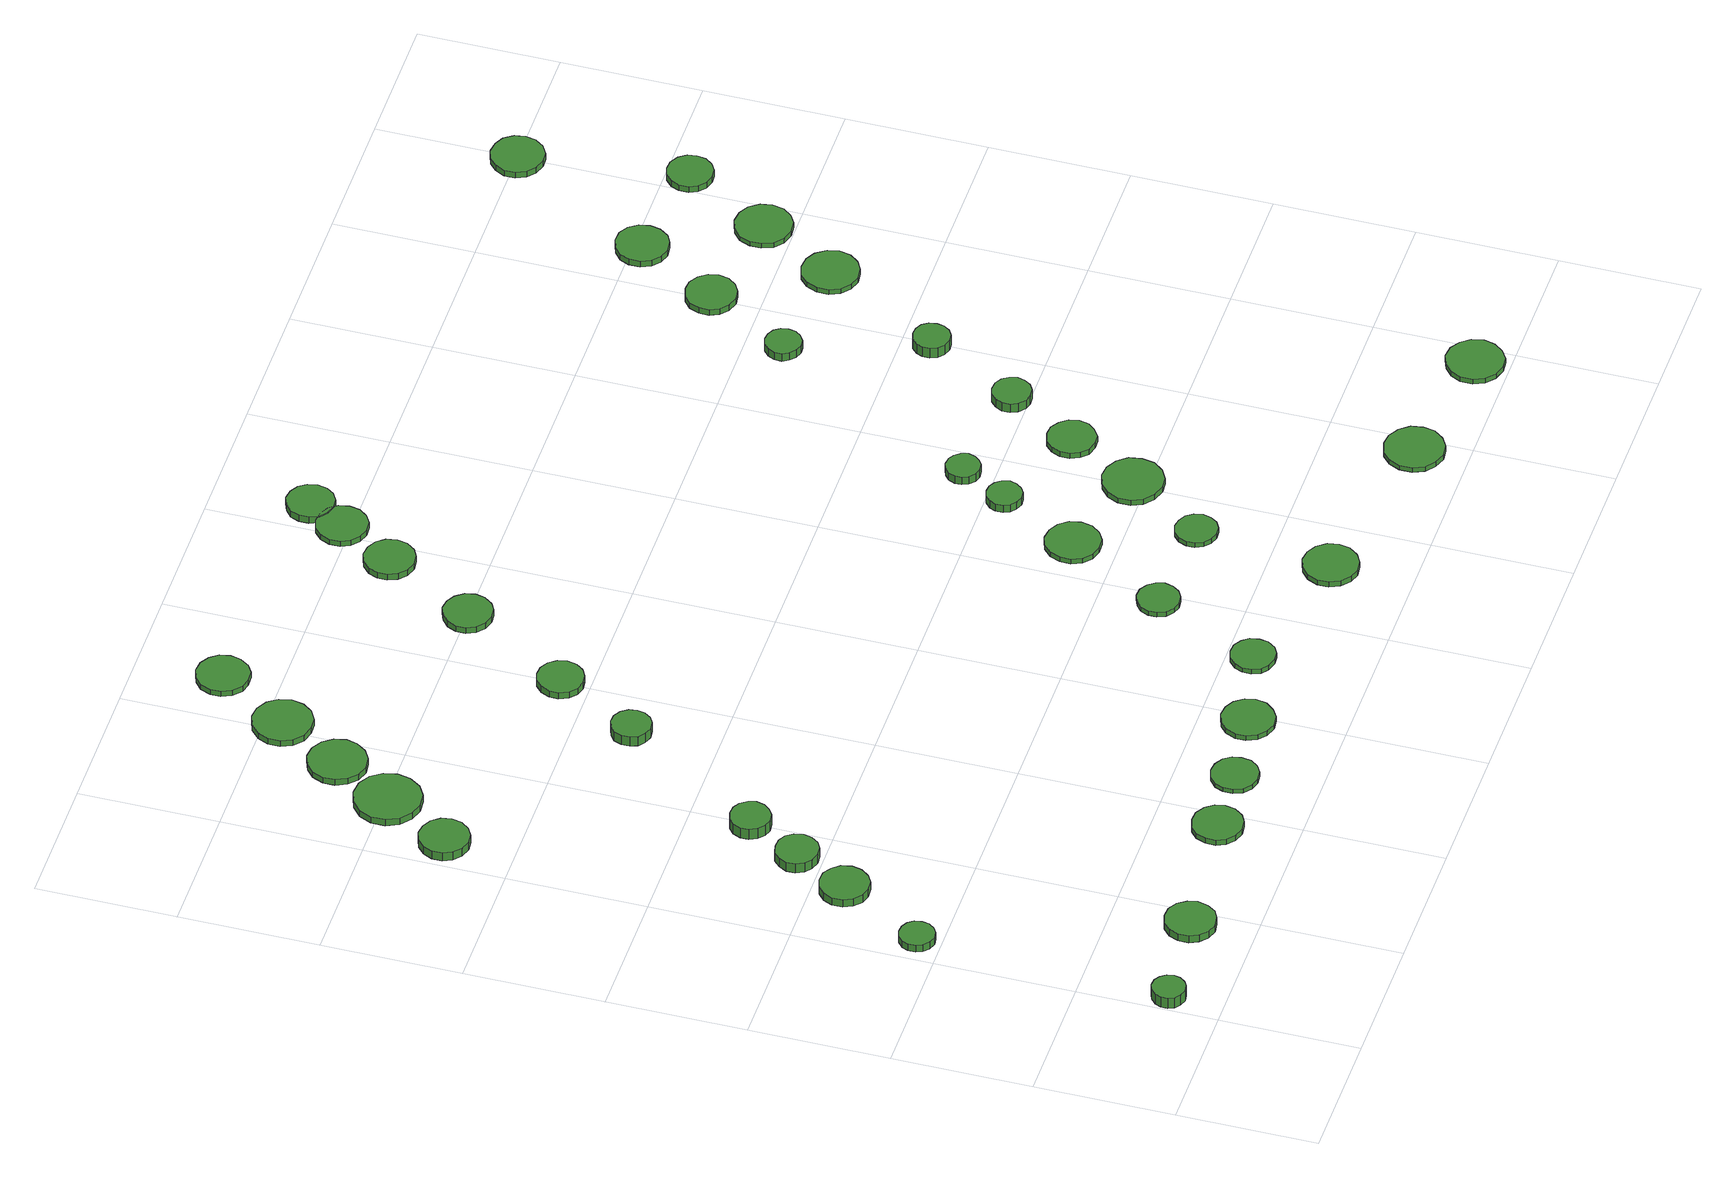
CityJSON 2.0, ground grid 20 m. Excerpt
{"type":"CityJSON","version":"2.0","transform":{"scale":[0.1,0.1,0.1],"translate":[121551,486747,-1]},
"CityObjects":{
"tree1":{"type":"SolitaryVegetationObject","attributes":{"function":"something"},"geometry":[{"type":"MultiSurface","lod":"1","boundaries":[[[0,1,2,3,4,5,6,7,8,9,10,11,12,13,14]],[[15,16,17,18,19,20,21,22,23,24,25,26,27,28,29]],[[0,29,28,1]],[[1,28,27,2]],[[2,27,26,3]],[[3,26,25,4]],[[4,25,24,5]],[[5,24,23,6]],[[6,23,22,7]],[[7,22,21,8]],[[8,21,20,9]],[[9,20,19,10]],[[10,19,18,11]],[[11,18,17,12]],[[12,17,16,13]],[[13,16,15,14]],[[14,15,29,0]]]}]},
"tree2":{"type":"SolitaryVegetationObject","attributes":{"function":"something"},"geometry":[{"type":"MultiSurface","lod":"1","boundaries":[[[30,31,32,33,34,35,36,37,38,39,40,41,42,43,44]],[[45,46,47,48,49,50,51,52,53,54,55,56,57,58,59]],[[30,59,58,31]],[[31,58,57,32]],[[32,57,56,33]],[[33,56,55,34]],[[34,55,54,35]],[[35,54,53,36]],[[36,53,52,37]],[[37,52,51,38]],[[38,51,50,39]],[[39,50,49,40]],[[40,49,48,41]],[[41,48,47,42]],[[42,47,46,43]],[[43,46,45,44]],[[44,45,59,30]]]}]},
"tree3":{"type":"SolitaryVegetationObject","attributes":{"function":"something"},"geometry":[{"type":"MultiSurface","lod":"1","boundaries":[[[60,61,62,63,64,65,66,67,68,69,70,71,72,73,74]],[[75,76,77,78,79,80,81,82,83,84,85,86,87,88,89]],[[60,89,88,61]],[[61,88,87,62]],[[62,87,86,63]],[[63,86,85,64]],[[64,85,84,65]],[[65,84,83,66]],[[66,83,82,67]],[[67,82,81,68]],[[68,81,80,69]],[[69,80,79,70]],[[70,79,78,71]],[[71,78,77,72]],[[72,77,76,73]],[[73,76,75,74]],[[74,75,89,60]]]}]},
"tree4":{"type":"SolitaryVegetationObject","attributes":{"function":"something"},"geometry":[{"type":"MultiSurface","lod":"1","boundaries":[[[90,91,92,93,94,95,96,97,98,99,100,101,102,103,104]],[[105,106,107,108,109,110,111,112,113,114,115,116,117,118,119]],[[90,119,118,91]],[[91,118,117,92]],[[92,117,116,93]],[[93,116,115,94]],[[94,115,114,95]],[[95,114,113,96]],[[96,113,112,97]],[[97,112,111,98]],[[98,111,110,99]],[[99,110,109,100]],[[100,109,108,101]],[[101,108,107,102]],[[102,107,106,103]],[[103,106,105,104]],[[104,105,119,90]]]}]},
"tree5":{"type":"SolitaryVegetationObject","attributes":{"function":"something"},"geometry":[{"type":"MultiSurface","lod":"1","boundaries":[[[120,121,122,123,124,125,126,127,128,129,130,131,132,133,134]],[[135,136,137,138,139,140,141,142,143,144,145,146,147,148,149]],[[120,149,148,121]],[[121,148,147,122]],[[122,147,146,123]],[[123,146,145,124]],[[124,145,144,125]],[[125,144,143,126]],[[126,143,142,127]],[[127,142,141,128]],[[128,141,140,129]],[[129,140,139,130]],[[130,139,138,131]],[[131,138,137,132]],[[132,137,136,133]],[[133,136,135,134]],[[134,135,149,120]]]}]},
"tree6":{"type":"SolitaryVegetationObject","attributes":{"function":"something"},"geometry":[{"type":"MultiSurface","lod":"1","boundaries":[[[150,151,152,153,154,155,156,157,158,159,160,161,162,163,164]],[[165,166,167,168,169,170,171,172,173,174,175,176,177,178,179]],[[150,179,178,151]],[[151,178,177,152]],[[152,177,176,153]],[[153,176,175,154]],[[154,175,174,155]],[[155,174,173,156]],[[156,173,172,157]],[[157,172,171,158]],[[158,171,170,159]],[[159,170,169,160]],[[160,169,168,161]],[[161,168,167,162]],[[162,167,166,163]],[[163,166,165,164]],[[164,165,179,150]]]}]},
"tree7":{"type":"SolitaryVegetationObject","attributes":{"function":"something"},"geometry":[{"type":"MultiSurface","lod":"1","boundaries":[[[180,181,182,183,184,185,186,187,188,189,190,191,192,193,194]],[[195,196,197,198,199,200,201,202,203,204,205,206,207,208,209]],[[180,209,208,181]],[[181,208,207,182]],[[182,207,206,183]],[[183,206,205,184]],[[184,205,204,185]],[[185,204,203,186]],[[186,203,202,187]],[[187,202,201,188]],[[188,201,200,189]],[[189,200,199,190]],[[190,199,198,191]],[[191,198,197,192]],[[192,197,196,193]],[[193,196,195,194]],[[194,195,209,180]]]}]},
"tree8":{"type":"SolitaryVegetationObject","attributes":{"function":"something"},"geometry":[{"type":"MultiSurface","lod":"1","boundaries":[[[210,211,212,213,214,215,216,217,218,219,220,221,222,223,224]],[[225,226,227,228,229,230,231,232,233,234,235,236,237,238,239]],[[210,239,238,211]],[[211,238,237,212]],[[212,237,236,213]],[[213,236,235,214]],[[214,235,234,215]],[[215,234,233,216]],[[216,233,232,217]],[[217,232,231,218]],[[218,231,230,219]],[[219,230,229,220]],[[220,229,228,221]],[[221,228,227,222]],[[222,227,226,223]],[[223,226,225,224]],[[224,225,239,210]]]}]},
"tree9":{"type":"SolitaryVegetationObject","attributes":{"function":"something"},"geometry":[{"type":"MultiSurface","lod":"1","boundaries":[[[240,241,242,243,244,245,246,247,248,249,250,251,252,253,254]],[[255,256,257,258,259,260,261,262,263,264,265,266,267,268,269]],[[240,269,268,241]],[[241,268,267,242]],[[242,267,266,243]],[[243,266,265,244]],[[244,265,264,245]],[[245,264,263,246]],[[246,263,262,247]],[[247,262,261,248]],[[248,261,260,249]],[[249,260,259,250]],[[250,259,258,251]],[[251,258,257,252]],[[252,257,256,253]],[[253,256,255,254]],[[254,255,269,240]]]}]},
"tree10":{"type":"SolitaryVegetationObject","attributes":{"function":"something"},"geometry":[{"type":"MultiSurface","lod":"1","boundaries":[[[270,271,272,273,274,275,276,277,278,279,280,281,282,283,284]],[[285,286,287,288,289,290,291,292,293,294,295,296,297,298,299]],[[270,299,298,271]],[[271,298,297,272]],[[272,297,296,273]],[[273,296,295,274]],[[274,295,294,275]],[[275,294,293,276]],[[276,293,292,277]],[[277,292,291,278]],[[278,291,290,279]],[[279,290,289,280]],[[280,289,288,281]],[[281,288,287,282]],[[282,287,286,283]],[[283,286,285,284]],[[284,285,299,270]]]}]},
"tree11":{"type":"SolitaryVegetationObject","attributes":{"function":"something"},"geometry":[{"type":"MultiSurface","lod":"1","boundaries":[[[300,301,302,303,304,305,306,307,308,309,310,311,312,313,314]],[[315,316,317,318,319,320,321,322,323,324,325,326,327,328,329]],[[300,329,328,301]],[[301,328,327,302]],[[302,327,326,303]],[[303,326,325,304]],[[304,325,324,305]],[[305,324,323,306]],[[306,323,322,307]],[[307,322,321,308]],[[308,321,320,309]],[[309,320,319,310]],[[310,319,318,311]],[[311,318,317,312]],[[312,317,316,313]],[[313,316,315,314]],[[314,315,329,300]]]}]},
"tree12":{"type":"SolitaryVegetationObject","attributes":{"function":"something"},"geometry":[{"type":"MultiSurface","lod":"1","boundaries":[[[330,331,332,333,334,335,336,337,338,339,340,341,342,343,344]],[[345,346,347,348,349,350,351,352,353,354,355,356,357,358,359]],[[330,359,358,331]],[[331,358,357,332]],[[332,357,356,333]],[[333,356,355,334]],[[334,355,354,335]],[[335,354,353,336]],[[336,353,352,337]],[[337,352,351,338]],[[338,351,350,339]],[[339,350,349,340]],[[340,349,348,341]],[[341,348,347,342]],[[342,347,346,343]],[[343,346,345,344]],[[344,345,359,330]]]}]},
"tree13":{"type":"SolitaryVegetationObject","attributes":{"function":"something"},"geometry":[{"type":"MultiSurface","lod":"1","boundaries":[[[360,361,362,363,364,365,366,367,368,369,370,371,372,373,374]],[[375,376,377,378,379,380,381,382,383,384,385,386,387,388,389]],[[360,389,388,361]],[[361,388,387,362]],[[362,387,386,363]],[[363,386,385,364]],[[364,385,384,365]],[[365,384,383,366]],[[366,383,382,367]],[[367,382,381,368]],[[368,381,380,369]],[[369,380,379,370]],[[370,379,378,371]],[[371,378,377,372]],[[372,377,376,373]],[[373,376,375,374]],[[374,375,389,360]]]}]},
"tree14":{"type":"SolitaryVegetationObject","attributes":{"function":"something"},"geometry":[{"type":"MultiSurface","lod":"1","boundaries":[[[390,391,392,393,394,395,396,397,398,399,400,401,402,403,404]],[[405,406,407,408,409,410,411,412,413,414,415,416,417,418,419]],[[390,419,418,391]],[[391,418,417,392]],[[392,417,416,393]],[[393,416,415,394]],[[394,415,414,395]],[[395,414,413,396]],[[396,413,412,397]],[[397,412,411,398]],[[398,411,410,399]],[[399,410,409,400]],[[400,409,408,401]],[[401,408,407,402]],[[402,407,406,403]],[[403,406,405,404]],[[404,405,419,390]]]}]},
"tree15":{"type":"SolitaryVegetationObject","attributes":{"function":"something"},"geometry":[{"type":"MultiSurface","lod":"1","boundaries":[[[420,421,422,423,424,425,426,427,428,429,430,431,432,433,434]],[[435,436,437,438,439,440,441,442,443,444,445,446,447,448,449]],[[420,449,448,421]],[[421,448,447,422]],[[422,447,446,423]],[[423,446,445,424]],[[424,445,444,425]],[[425,444,443,426]],[[426,443,442,427]],[[427,442,441,428]],[[428,441,440,429]],[[429,440,439,430]],[[430,439,438,431]],[[431,438,437,432]],[[432,437,436,433]],[[433,436,435,434]],[[434,435,449,420]]]}]},
"tree16":{"type":"SolitaryVegetationObject","attributes":{"function":"something"},"geometry":[{"type":"MultiSurface","lod":"1","boundaries":[[[450,451,452,453,454,455,456,457,458,459,460,461,462,463,464]],[[465,466,467,468,469,470,471,472,473,474,475,476,477,478,479]],[[450,479,478,451]],[[451,478,477,452]],[[452,477,476,453]],[[453,476,475,454]],[[454,475,474,455]],[[455,474,473,456]],[[456,473,472,457]],[[457,472,471,458]],[[458,471,470,459]],[[459,470,469,460]],[[460,469,468,461]],[[461,468,467,462]],[[462,467,466,463]],[[463,466,465,464]],[[464,465,479,450]]]}]},
"tree17":{"type":"SolitaryVegetationObject","attributes":{"function":"something"},"geometry":[{"type":"MultiSurface","lod":"1","boundaries":[[[480,481,482,483,484,485,486,487,488,489,490,491,492,493,494]],[[495,496,497,498,499,500,501,502,503,504,505,506,507,508,509]],[[480,509,508,481]],[[481,508,507,482]],[[482,507,506,483]],[[483,506,505,484]],[[484,505,504,485]],[[485,504,503,486]],[[486,503,502,487]],[[487,502,501,488]],[[488,501,500,489]],[[489,500,499,490]],[[490,499,498,491]],[[491,498,497,492]],[[492,497,496,493]],[[493,496,495,494]],[[494,495,509,480]]]}]},
"tree18":{"type":"SolitaryVegetationObject","attributes":{"function":"something"},"geometry":[{"type":"MultiSurface","lod":"1","boundaries":[[[510,511,512,513,514,515,516,517,518,519,520,521,522,523,524]],[[525,526,527,528,529,530,531,532,533,534,535,536,537,538,539]],[[510,539,538,511]],[[511,538,537,512]],[[512,537,536,513]],[[513,536,535,514]],[[514,535,534,515]],[[515,534,533,516]],[[516,533,532,517]],[[517,532,531,518]],[[518,531,530,519]],[[519,530,529,520]],[[520,529,528,521]],[[521,528,527,522]],[[522,527,526,523]],[[523,526,525,524]],[[524,525,539,510]]]}]},
"tree19":{"type":"SolitaryVegetationObject","attributes":{"function":"something"},"geometry":[{"type":"MultiSurface","lod":"1","boundaries":[[[540,541,542,543,544,545,546,547,548,549,550,551,552,553,554]],[[555,556,557,558,559,560,561,562,563,564,565,566,567,568,569]],[[540,569,568,541]],[[541,568,567,542]],[[542,567,566,543]],[[543,566,565,544]],[[544,565,564,545]],[[545,564,563,546]],[[546,563,562,547]],[[547,562,561,548]],[[548,561,560,549]],[[549,560,559,550]],[[550,559,558,551]],[[551,558,557,552]],[[552,557,556,553]],[[553,556,555,554]],[[554,555,569,540]]]}]},
"tree20":{"type":"SolitaryVegetationObject","attributes":{"function":"something"},"geometry":[{"type":"MultiSurface","lod":"1","boundaries":[[[570,571,572,573,574,575,576,577,578,579,580,581,582,583,584]],[[585,586,587,588,589,590,591,592,593,594,595,596,597,598,599]],[[570,599,598,571]],[[571,598,597,572]],[[572,597,596,573]],[[573,596,595,574]],[[574,595,594,575]],[[575,594,593,576]],[[576,593,592,577]],[[577,592,591,578]],[[578,591,590,579]],[[579,590,589,580]],[[580,589,588,581]],[[581,588,587,582]],[[582,587,586,583]],[[583,586,585,584]],[[584,585,599,570]]]}]},
"tree21":{"type":"SolitaryVegetationObject","attributes":{"function":"something"},"geometry":[{"type":"MultiSurface","lod":"1","boundaries":[[[600,601,602,603,604,605,606,607,608,609,610,611,612,613,614]],[[615,616,617,618,619,620,621,622,623,624,625,626,627,628,629]],[[600,629,628,601]],[[601,628,627,602]],[[602,627,626,603]],[[603,626,625,604]],[[604,625,624,605]],[[605,624,623,606]],[[606,623,622,607]],[[607,622,621,608]],[[608,621,620,609]],[[609,620,619,610]],[[610,619,618,611]],[[611,618,617,612]],[[612,617,616,613]],[[613,616,615,614]],[[614,615,629,600]]]}]},
"tree22":{"type":"SolitaryVegetationObject","attributes":{"function":"something"},"geometry":[{"type":"MultiSurface","lod":"1","boundaries":[[[630,631,632,633,634,635,636,637,638,639,640,641,642,643,644]],[[645,646,647,648,649,650,651,652,653,654,655,656,657,658,659]],[[630,659,658,631]],[[631,658,657,632]],[[632,657,656,633]],[[633,656,655,634]],[[634,655,654,635]],[[635,654,653,636]],[[636,653,652,637]],[[637,652,651,638]],[[638,651,650,639]],[[639,650,649,640]],[[640,649,648,641]],[[641,648,647,642]],[[642,647,646,643]],[[643,646,645,644]],[[644,645,659,630]]]}]},
"tree23":{"type":"SolitaryVegetationObject","attributes":{"function":"something"},"geometry":[{"type":"MultiSurface","lod":"1","boundaries":[[[660,661,662,663,664,665,666,667,668,669,670,671,672,673,674]],[[675,676,677,678,679,680,681,682,683,684,685,686,687,688,689]],[[660,689,688,661]],[[661,688,687,662]],[[662,687,686,663]],[[663,686,685,664]],[[664,685,684,665]],[[665,684,683,666]],[[666,683,682,667]],[[667,682,681,668]],[[668,681,680,669]],[[669,680,679,670]],[[670,679,678,671]],[[671,678,677,672]],[[672,677,676,673]],[[673,676,675,674]],[[674,675,689,660]]]}]},
"tree24":{"type":"SolitaryVegetationObject","attributes":{"function":"something"},"geometry":[{"type":"MultiSurface","lod":"1","boundaries":[[[690,691,692,693,694,695,696,697,698,699,700,701,702,703,704]],[[705,706,707,708,709,710,711,712,713,714,715,716,717,718,719]],[[690,719,718,691]],[[691,718,717,692]],[[692,717,716,693]],[[693,716,715,694]],[[694,715,714,695]],[[695,714,713,696]],[[696,713,712,697]],[[697,712,711,698]],[[698,711,710,699]],[[699,710,709,700]],[[700,709,708,701]],[[701,708,707,702]],[[702,707,706,703]],[[703,706,705,704]],[[704,705,719,690]]]}]},
"tree25":{"type":"SolitaryVegetationObject","attributes":{"function":"something"},"geometry":[{"type":"MultiSurface","lod":"1","boundaries":[[[720,721,722,723,724,725,726,727,728,729,730,731,732,733,734]],[[735,736,737,738,739,740,741,742,743,744,745,746,747,748,749]],[[720,749,748,721]],[[721,748,747,722]],[[722,747,746,723]],[[723,746,745,724]],[[724,745,744,725]],[[725,744,743,726]],[[726,743,742,727]],[[727,742,741,728]],[[728,741,740,729]],[[729,740,739,730]],[[730,739,738,731]],[[731,738,737,732]],[[732,737,736,733]],[[733,736,735,734]],[[734,735,749,720]]]}]},
"tree26":{"type":"SolitaryVegetationObject","attributes":{"function":"something"},"geometry":[{"type":"MultiSurface","lod":"1","boundaries":[[[750,751,752,753,754,755,756,757,758,759,760,761,762,763,764]],[[765,766,767,768,769,770,771,772,773,774,775,776,777,778,779]],[[750,779,778,751]],[[751,778,777,752]],[[752,777,776,753]],[[753,776,775,754]],[[754,775,774,755]],[[755,774,773,756]],[[756,773,772,757]],[[757,772,771,758]],[[758,771,770,759]],[[759,770,769,760]],[[760,769,768,761]],[[761,768,767,762]],[[762,767,766,763]],[[763,766,765,764]],[[764,765,779,750]]]}]},
"tree27":{"type":"SolitaryVegetationObject","attributes":{"function":"something"},"geometry":[{"type":"MultiSurface","lod":"1","boundaries":[[[780,781,782,783,784,785,786,787,788,789,790,791,792,793,794]],[[795,796,797,798,799,800,801,802,803,804,805,806,807,808,809]],[[780,809,808,781]],[[781,808,807,782]],[[782,807,806,783]],[[783,806,805,784]],[[784,805,804,785]],[[785,804,803,786]],[[786,803,802,787]],[[787,802,801,788]],[[788,801,800,789]],[[789,800,799,790]],[[790,799,798,791]],[[791,798,797,792]],[[792,797,796,793]],[[793,796,795,794]],[[794,795,809,780]]]}]},
"tree28":{"type":"SolitaryVegetationObject","attributes":{"function":"something"},"geometry":[{"type":"MultiSurface","lod":"1","boundaries":[[[810,811,812,813,814,815,816,817,818,819,820,821,822,823,824]],[[825,826,827,828,829,830,831,832,833,834,835,836,837,838,839]],[[810,839,838,811]],[[811,838,837,812]],[[812,837,836,813]],[[813,836,835,814]],[[814,835,834,815]],[[815,834,833,816]],[[816,833,832,817]],[[817,832,831,818]],[[818,831,830,819]],[[819,830,829,820]],[[820,829,828,821]],[[821,828,827,822]],[[822,827,826,823]],[[823,826,825,824]],[[824,825,839,810]]]}]},
"tree29":{"type":"SolitaryVegetationObject","attributes":{"function":"something"},"geometry":[{"type":"MultiSurface","lod":"1","boundaries":[[[840,841,842,843,844,845,846,847,848,849,850,851,852,853,854]],[[855,856,857,858,859,860,861,862,863,864,865,866,867,868,869]],[[840,869,868,841]],[[841,868,867,842]],[[842,867,866,843]],[[843,866,865,844]],[[844,865,864,845]],[[845,864,863,846]],[[846,863,862,847]],[[847,862,861,848]],[[848,861,860,849]],[[849,860,859,850]],[[850,859,858,851]],[[851,858,857,852]],[[852,857,856,853]],[[853,856,855,854]],[[854,855,869,840]]]}]},
"tree30":{"type":"SolitaryVegetationObject","attributes":{"function":"something"},"geometry":[{"type":"MultiSurface","lod":"1","boundaries":[[[870,871,872,873,874,875,876,877,878,879,880,881,882,883,884]],[[885,886,887,888,889,890,891,892,893,894,895,896,897,898,899]],[[870,899,898,871]],[[871,898,897,872]],[[872,897,896,873]],[[873,896,895,874]],[[874,895,894,875]],[[875,894,893,876]],[[876,893,892,877]],[[877,892,891,878]],[[878,891,890,879]],[[879,890,889,880]],[[880,889,888,881]],[[881,888,887,882]],[[882,887,886,883]],[[883,886,885,884]],[[884,885,899,870]]]}]},
"tree31":{"type":"SolitaryVegetationObject","attributes":{"function":"something"},"geometry":[{"type":"MultiSurface","lod":"1","boundaries":[[[900,901,902,903,904,905,906,907,908,909,910,911,912,913,914]],[[915,916,917,918,919,920,921,922,923,924,925,926,927,928,929]],[[900,929,928,901]],[[901,928,927,902]],[[902,927,926,903]],[[903,926,925,904]],[[904,925,924,905]],[[905,924,923,906]],[[906,923,922,907]],[[907,922,921,908]],[[908,921,920,909]],[[909,920,919,910]],[[910,919,918,911]],[[911,918,917,912]],[[912,917,916,913]],[[913,916,915,914]],[[914,915,929,900]]]}]},
"tree32":{"type":"SolitaryVegetationObject","attributes":{"function":"something"},"geometry":[{"type":"MultiSurface","lod":"1","boundaries":[[[930,931,932,933,934,935,936,937,938,939,940,941,942,943,944]],[[945,946,947,948,949,950,951,952,953,954,955,956,957,958,959]],[[930,959,958,931]],[[931,958,957,932]],[[932,957,956,933]],[[933,956,955,934]],[[934,955,954,935]],[[935,954,953,936]],[[936,953,952,937]],[[937,952,951,938]],[[938,951,950,939]],[[939,950,949,940]],[[940,949,948,941]],[[941,948,947,942]],[[942,947,946,943]],[[943,946,945,944]],[[944,945,959,930]]]}]},
"tree33":{"type":"SolitaryVegetationObject","attributes":{"function":"something"},"geometry":[{"type":"MultiSurface","lod":"1","boundaries":[[[960,961,962,963,964,965,966,967,968,969,970,971,972,973,974]],[[975,976,977,978,979,980,981,982,983,984,985,986,987,988,989]],[[960,989,988,961]],[[961,988,987,962]],[[962,987,986,963]],[[963,986,985,964]],[[964,985,984,965]],[[965,984,983,966]],[[966,983,982,967]],[[967,982,981,968]],[[968,981,980,969]],[[969,980,979,970]],[[970,979,978,971]],[[971,978,977,972]],[[972,977,976,973]],[[973,976,975,974]],[[974,975,989,960]]]}]},
"tree34":{"type":"SolitaryVegetationObject","attributes":{"function":"something"},"geometry":[{"type":"MultiSurface","lod":"1","boundaries":[[[990,991,992,993,994,995,996,997,998,999,1000,1001,1002,1003,1004]],[[1005,1006,1007,1008,1009,1010,1011,1012,1013,1014,1015,1016,1017,1018,1019]],[[990,1019,1018,991]],[[991,1018,1017,992]],[[992,1017,1016,993]],[[993,1016,1015,994]],[[994,1015,1014,995]],[[995,1014,1013,996]],[[996,1013,1012,997]],[[997,1012,1011,998]],[[998,1011,1010,999]],[[999,1010,1009,1000]],[[1000,1009,1008,1001]],[[1001,1008,1007,1002]],[[1002,1007,1006,1003]],[[1003,1006,1005,1004]],[[1004,1005,1019,990]]]}]},
"tree35":{"type":"SolitaryVegetationObject","attributes":{"function":"something"},"geometry":[{"type":"MultiSurface","lod":"1","boundaries":[[[1020,1021,1022,1023,1024,1025,1026,1027,1028,1029,1030,1031,1032,1033,1034]],[[1035,1036,1037,1038,1039,1040,1041,1042,1043,1044,1045,1046,1047,1048,1049]],[[1020,1049,1048,1021]],[[1021,1048,1047,1022]],[[1022,1047,1046,1023]],[[1023,1046,1045,1024]],[[1024,1045,1044,1025]],[[1025,1044,1043,1026]],[[1026,1043,1042,1027]],[[1027,1042,1041,1028]],[[1028,1041,1040,1029]],[[1029,1040,1039,1030]],[[1030,1039,1038,1031]],[[1031,1038,1037,1032]],[[1032,1037,1036,1033]],[[1033,1036,1035,1034]],[[1034,1035,1049,1020]]]}]},
"tree36":{"type":"SolitaryVegetationObject","attributes":{"function":"something"},"geometry":[{"type":"MultiSurface","lod":"1","boundaries":[[[1050,1051,1052,1053,1054,1055,1056,1057,1058,1059,1060,1061,1062,1063,1064]],[[1065,1066,1067,1068,1069,1070,1071,1072,1073,1074,1075,1076,1077,1078,1079]],[[1050,1079,1078,1051]],[[1051,1078,1077,1052]],[[1052,1077,1076,1053]],[[1053,1076,1075,1054]],[[1054,1075,1074,1055]],[[1055,1074,1073,1056]],[[1056,1073,1072,1057]],[[1057,1072,1071,1058]],[[1058,1071,1070,1059]],[[1059,1070,1069,1060]],[[1060,1069,1068,1061]],[[1061,1068,1067,1062]],[[1062,1067,1066,1063]],[[1063,1066,1065,1064]],[[1064,1065,1079,1050]]]}]},
"tree37":{"type":"SolitaryVegetationObject","attributes":{"function":"something"},"geometry":[{"type":"MultiSurface","lod":"1","boundaries":[[[1080,1081,1082,1083,1084,1085,1086,1087,1088,1089,1090,1091,1092,1093,1094]],[[1095,1096,1097,1098,1099,1100,1101,1102,1103,1104,1105,1106,1107,1108,1109]],[[1080,1109,1108,1081]],[[1081,1108,1107,1082]],[[1082,1107,1106,1083]],[[1083,1106,1105,1084]],[[1084,1105,1104,1085]],[[1085,1104,1103,1086]],[[1086,1103,1102,1087]],[[1087,1102,1101,1088]],[[1088,1101,1100,1089]],[[1089,1100,1099,1090]],[[1090,1099,1098,1091]],[[1091,1098,1097,1092]],[[1092,1097,1096,1093]],[[1093,1096,1095,1094]],[[1094,1095,1109,1080]]]}]},
"tree38":{"type":"SolitaryVegetationObject","attributes":{"function":"something"},"geometry":[{"type":"MultiSurface","lod":"1","boundaries":[[[1110,1111,1112,1113,1114,1115,1116,1117,1118,1119,1120,1121,1122,1123,1124]],[[1125,1126,1127,1128,1129,1130,1131,1132,1133,1134,1135,1136,1137,1138,1139]],[[1110,1139,1138,1111]],[[1111,1138,1137,1112]],[[1112,1137,1136,1113]],[[1113,1136,1135,1114]],[[1114,1135,1134,1115]],[[1115,1134,1133,1116]],[[1116,1133,1132,1117]],[[1117,1132,1131,1118]],[[1118,1131,1130,1119]],[[1119,1130,1129,1120]],[[1120,1129,1128,1121]],[[1121,1128,1127,1122]],[[1122,1127,1126,1123]],[[1123,1126,1125,1124]],[[1124,1125,1139,1110]]]}]},
"tree39":{"type":"SolitaryVegetationObject","attributes":{"function":"something"}},
"tree40":{"type":"SolitaryVegetationObject","attributes":{"function":"something"},"geometry":[{"type":"MultiSurface","lod":"1","boundaries":[[[1140,1141,1142,1143,1144,1145,1146,1147,1148,1149,1150,1151,1152,1153,1154]],[[1155,1156,1157,1158,1159,1160,1161,1162,1163,1164,1165,1166,1167,1168,1169]],[[1140,1169,1168,1141]],[[1141,1168,1167,1142]],[[1142,1167,1166,1143]],[[1143,1166,1165,1144]],[[1144,1165,1164,1145]],[[1145,1164,1163,1146]],[[1146,1163,1162,1147]],[[1147,1162,1161,1148]],[[1148,1161,1160,1149]],[[1149,1160,1159,1150]],[[1150,1159,1158,1151]],[[1151,1158,1157,1152]],[[1152,1157,1156,1153]],[[1153,1156,1155,1154]],[[1154,1155,1169,1140]]]}]},
"tree41":{"type":"SolitaryVegetationObject","attributes":{"function":"something"},"geometry":[{"type":"MultiSurface","lod":"1","boundaries":[[[1170,1171,1172,1173,1174,1175,1176,1177,1178,1179,1180,1181,1182,1183,1184]],[[1185,1186,1187,1188,1189,1190,1191,1192,1193,1194,1195,1196,1197,1198,1199]],[[1170,1199,1198,1171]],[[1171,1198,1197,1172]],[[1172,1197,1196,1173]],[[1173,1196,1195,1174]],[[1174,1195,1194,1175]],[[1175,1194,1193,1176]],[[1176,1193,1192,1177]],[[1177,1192,1191,1178]],[[1178,1191,1190,1179]],[[1179,1190,1189,1180]],[[1180,1189,1188,1181]],[[1181,1188,1187,1182]],[[1182,1187,1186,1183]],[[1183,1186,1185,1184]],[[1184,1185,1199,1170]]]}]}
},
"vertices":[
[50,77,25],[48,87,25],[42,95,25],[34,100,25],[24,101,25],[15,98,25],[7,91,25],[3,82,25],[3,72,25],[7,63,25],[15,57,25],[24,54,25],[34,55,25],[42,60,25],[48,68,25],[48,68,7],[42,60,7],[34,55,7],[24,54,7],[15,57,7],[7,63,7],[3,72,7],[3,82,7],[7,91,7],[15,98,7],[24,101,7],[34,100,7],[42,95,7],[48,87,7],[50,77,7],
[64,434,19],[62,445,19],[56,453,19],[47,458,19],[37,459,19],[27,456,19],[19,449,19],[15,440,19],[15,429,19],[19,420,19],[27,413,19],[37,409,19],[47,410,19],[56,416,19],[62,424,19],[62,424,7],[56,416,7],[47,410,7],[37,409,7],[27,413,7],[19,420,7],[15,429,7],[15,440,7],[19,449,7],[27,456,7],[37,459,7],[47,458,7],[56,453,7],[62,445,7],[64,434,7],
[209,91,19],[205,105,19],[197,117,19],[184,125,19],[169,126,19],[155,122,19],[144,112,19],[138,98,19],[138,83,19],[144,70,19],[155,60,19],[169,55,19],[184,57,19],[197,64,19],[205,76,19],[205,76,7],[197,64,7],[184,57,7],[169,55,7],[155,60,7],[144,70,7],[138,83,7],[138,98,7],[144,112,7],[155,122,7],[169,126,7],[184,125,7],[197,117,7],[205,105,7],[209,91,7],
[143,556,20],[140,571,20],[131,582,20],[119,590,20],[104,591,20],[91,587,20],[80,577,20],[74,564,20],[74,549,20],[80,536,20],[91,526,20],[104,522,20],[119,523,20],[131,530,20],[140,542,20],[140,542,7],[131,530,7],[119,523,7],[104,522,7],[91,526,7],[80,536,7],[74,549,7],[74,564,7],[80,577,7],[91,587,7],[104,591,7],[119,590,7],[131,582,7],[140,571,7],[143,556,7],
[183,636,23],[180,649,23],[173,659,23],[162,665,23],[149,666,23],[137,663,23],[128,654,23],[122,642,23],[122,630,23],[128,618,23],[137,610,23],[149,606,23],[162,607,23],[173,613,23],[180,624,23],[180,624,7],[173,613,7],[162,607,7],[149,606,7],[137,610,7],[128,618,7],[122,630,7],[122,642,7],[128,654,7],[137,663,7],[149,666,7],[162,665,7],[173,659,7],[180,649,7],[183,636,7],
[80,1099,21],[77,1113,21],[68,1125,21],[55,1132,21],[41,1134,21],[27,1129,21],[16,1119,21],[10,1106,21],[10,1091,21],[16,1078,21],[27,1068,21],[41,1063,21],[55,1065,21],[68,1072,21],[77,1084,21],[77,1084,7],[68,1072,7],[55,1065,7],[41,1063,7],[27,1068,7],[16,1078,7],[10,1091,7],[10,1106,7],[16,1119,7],[27,1129,7],[41,1134,7],[55,1132,7],[68,1125,7],[77,1113,7],[80,1099,7],
[408,112,16],[405,126,16],[396,138,16],[383,146,16],[368,147,16],[354,143,16],[343,133,16],[337,119,16],[337,104,16],[343,91,16],[354,81,16],[368,76,16],[383,78,16],[396,85,16],[405,97,16],[405,97,7],[396,85,7],[383,78,7],[368,76,7],[354,81,7],[343,91,7],[337,104,7],[337,119,7],[343,133,7],[354,143,7],[368,147,7],[383,146,7],[396,138,7],[405,126,7],[408,112,7],
[226,715,25],[223,726,25],[216,736,25],[206,742,25],[194,743,25],[183,740,25],[174,732,25],[169,721,25],[169,709,25],[174,698,25],[183,690,25],[194,686,25],[206,688,25],[216,694,25],[223,703,25],[223,703,7],[216,694,7],[206,688,7],[194,686,7],[183,690,7],[174,698,7],[169,709,7],[169,721,7],[174,732,7],[183,740,7],[194,743,7],[206,742,7],[216,736,7],[223,726,7],[226,715,7],
[149,1195,18],[145,1214,18],[134,1230,18],[117,1240,18],[97,1242,18],[79,1236,18],[64,1223,18],[56,1205,18],[56,1185,18],[64,1167,18],[79,1154,18],[97,1148,18],[117,1150,18],[134,1160,18],[145,1176,18],[145,1176,7],[134,1160,7],[117,1150,7],[97,1148,7],[79,1154,7],[64,1167,7],[56,1185,7],[56,1205,7],[64,1223,7],[79,1236,7],[97,1242,7],[117,1240,7],[134,1230,7],[145,1214,7],[149,1195,7],
[509,119,14],[507,132,14],[499,143,14],[487,150,14],[473,152,14],[460,148,14],[449,138,14],[444,126,14],[444,112,14],[449,99,14],[460,90,14],[473,86,14],[487,87,14],[499,94,14],[507,105,14],[507,105,7],[499,94,7],[487,87,7],[473,86,7],[460,90,7],[449,99,7],[444,112,7],[444,126,7],[449,138,7],[460,148,7],[473,152,7],[487,150,7],[499,143,7],[507,132,7],[509,119,7],
[197,1281,17],[193,1298,17],[183,1312,17],[168,1321,17],[151,1323,17],[134,1317,17],[122,1306,17],[115,1290,17],[115,1273,17],[122,1257,17],[134,1245,17],[151,1240,17],[168,1242,17],[183,1251,17],[193,1265,17],[193,1265,7],[183,1251,7],[168,1242,7],[151,1240,7],[134,1245,7],[122,1257,7],[115,1273,7],[115,1290,7],[122,1306,7],[134,1317,7],[151,1323,7],[168,1321,7],[183,1312,7],[193,1298,7],[197,1281,7],
[359,922,23],[357,933,23],[350,943,23],[340,949,23],[328,950,23],[317,946,23],[308,939,23],[304,928,23],[304,916,23],[308,905,23],[317,898,23],[328,894,23],[340,895,23],[350,901,23],[357,911,23],[357,911,7],[350,901,7],[340,895,7],[328,894,7],[317,898,7],[308,905,7],[304,916,7],[304,928,7],[308,939,7],[317,946,7],[328,950,7],[340,949,7],[350,943,7],[357,933,7],[359,922,7],
[253,1375,17],[249,1392,17],[239,1406,17],[223,1415,17],[206,1417,17],[189,1411,17],[176,1399,17],[169,1383,17],[169,1366,17],[176,1350,17],[189,1338,17],[206,1333,17],[223,1334,17],[239,1343,17],[249,1357,17],[249,1357,7],[239,1343,7],[223,1334,7],[206,1333,7],[189,1338,7],[176,1350,7],[169,1366,7],[169,1383,7],[176,1399,7],[189,1411,7],[206,1417,7],[223,1415,7],[239,1406,7],[249,1392,7],[253,1375,7],
[626,134,15],[623,149,15],[613,162,15],[600,169,15],[584,171,15],[569,166,15],[558,156,15],[551,141,15],[551,126,15],[558,111,15],[569,101,15],[584,96,15],[600,98,15],[613,106,15],[623,118,15],[623,118,7],[613,106,7],[600,98,7],[584,96,7],[569,101,7],[558,111,7],[551,126,7],[551,141,7],[558,156,7],[569,166,7],[584,171,7],[600,169,7],[613,162,7],[623,149,7],[626,134,7],
[433,1042,18],[430,1055,18],[422,1066,18],[410,1073,18],[397,1074,18],[384,1070,18],[374,1061,18],[368,1048,18],[368,1035,18],[374,1022,18],[384,1013,18],[397,1009,18],[410,1011,18],[422,1017,18],[430,1028,18],[430,1028,7],[422,1017,7],[410,1011,7],[397,1009,7],[384,1013,7],[374,1022,7],[368,1035,7],[368,1048,7],[374,1061,7],[384,1070,7],[397,1074,7],[410,1073,7],[422,1066,7],[430,1055,7],[433,1042,7],
[316,1479,16],[313,1494,16],[304,1506,16],[291,1514,16],[275,1516,16],[261,1511,16],[249,1501,16],[243,1486,16],[243,1471,16],[249,1457,16],[261,1446,16],[275,1442,16],[291,1443,16],[304,1451,16],[313,1464,16],[313,1464,7],[304,1451,7],[291,1443,7],[275,1442,7],[261,1446,7],[249,1457,7],[243,1471,7],[243,1486,7],[249,1501,7],[261,1511,7],[275,1516,7],[291,1514,7],[304,1506,7],[313,1494,7],[316,1479,7],
[744,164,15],[742,177,15],[734,187,15],[723,194,15],[710,195,15],[697,191,15],[687,182,15],[682,170,15],[682,157,15],[687,145,15],[697,137,15],[710,133,15],[723,134,15],[734,140,15],[742,151,15],[742,151,7],[734,140,7],[723,134,7],[710,133,7],[697,137,7],[687,145,7],[682,157,7],[682,170,7],[687,182,7],[697,191,7],[710,195,7],[723,194,7],[734,187,7],[742,177,7],[744,164,7],
[528,1199,17],[525,1213,17],[516,1225,17],[504,1232,17],[490,1234,17],[476,1229,17],[465,1219,17],[459,1206,17],[459,1192,17],[465,1179,17],[476,1169,17],[490,1165,17],[504,1166,17],[516,1173,17],[525,1185,17],[525,1185,7],[516,1173,7],[504,1166,7],[490,1165,7],[476,1169,7],[465,1179,7],[459,1192,7],[459,1206,7],[465,1219,7],[476,1229,7],[490,1234,7],[504,1232,7],[516,1225,7],[525,1213,7],[528,1199,7],
[816,318,15],[813,330,15],[806,340,15],[795,347,15],[782,348,15],[771,344,15],[761,336,15],[756,324,15],[756,312,15],[761,300,15],[771,292,15],[782,288,15],[795,290,15],[806,296,15],[813,306,15],[813,306,7],[806,296,7],[795,290,7],[782,288,7],[771,292,7],[761,300,7],[756,312,7],[756,324,7],[761,336,7],[771,344,7],[782,348,7],[795,347,7],[806,340,7],[813,330,7],[816,318,7],
[957,116,16],[954,132,16],[944,145,16],[930,153,16],[914,155,16],[899,150,16],[887,139,16],[880,124,16],[880,108,16],[887,93,16],[899,82,16],[914,77,16],[930,79,16],[944,87,16],[954,100,16],[954,100,7],[944,87,7],[930,79,7],[914,77,7],[899,82,7],[887,93,7],[880,108,7],[880,124,7],[887,139,7],[899,150,7],[914,155,7],[930,153,7],[944,145,7],[954,132,7],[957,116,7],
[603,1331,17],[600,1346,17],[591,1358,17],[578,1365,17],[563,1367,17],[549,1362,17],[538,1352,17],[532,1338,17],[532,1324,17],[538,1310,17],[549,1300,17],[563,1295,17],[578,1297,17],[591,1304,17],[600,1316,17],[600,1316,7],[591,1304,7],[578,1297,7],[563,1295,7],[549,1300,7],[538,1310,7],[532,1324,7],[532,1338,7],[538,1352,7],[549,1362,7],[563,1367,7],[578,1365,7],[591,1358,7],[600,1346,7],[603,1331,7],
[902,461,15],[899,477,15],[889,490,15],[875,498,15],[859,500,15],[844,495,15],[832,484,15],[826,469,15],[826,453,15],[832,438,15],[844,428,15],[859,423,15],[875,424,15],[889,432,15],[899,445,15],[899,445,7],[889,432,7],[875,424,7],[859,423,7],[844,428,7],[832,438,7],[826,453,7],[826,469,7],[832,484,7],[844,495,7],[859,500,7],[875,498,7],[889,490,7],[899,477,7],[902,461,7],
[964,309,15],[961,321,15],[954,331,15],[943,337,15],[931,339,15],[919,335,15],[910,327,15],[905,315,15],[905,303,15],[910,292,15],[919,284,15],[931,280,15],[943,281,15],[954,287,15],[961,297,15],[961,297,7],[954,287,7],[943,281,7],[931,280,7],[919,284,7],[910,292,7],[905,303,7],[905,315,7],[910,327,7],[919,335,7],[931,339,7],[943,337,7],[954,331,7],[961,321,7],[964,309,7],
[651,1412,16],[648,1427,16],[639,1439,16],[626,1446,16],[611,1448,16],[596,1443,16],[585,1433,16],[579,1419,16],[579,1404,16],[585,1391,16],[596,1381,16],[611,1376,16],[626,1377,16],[639,1385,16],[648,1397,16],[648,1397,7],[639,1385,7],[626,1377,7],[611,1376,7],[596,1381,7],[585,1391,7],[579,1404,7],[579,1419,7],[585,1433,7],[596,1443,7],[611,1448,7],[626,1446,7],[639,1439,7],[648,1427,7],[651,1412,7],
[679,1465,17],[676,1479,17],[668,1490,17],[656,1497,17],[642,1499,17],[629,1494,17],[618,1485,17],[613,1472,17],[613,1458,17],[618,1445,17],[629,1436,17],[642,1432,17],[656,1433,17],[668,1440,17],[676,1451,17],[676,1451,6],[668,1440,6],[656,1433,6],[642,1432,6],[629,1436,6],[618,1445,6],[613,1458,6],[613,1472,6],[618,1485,6],[629,1494,6],[642,1499,6],[656,1497,6],[668,1490,6],[676,1479,6],[679,1465,6],
[949,575,20],[946,586,20],[940,594,20],[931,599,20],[921,600,20],[911,597,20],[903,590,20],[899,581,20],[899,570,20],[903,561,20],[911,554,20],[921,550,20],[931,551,20],[940,557,20],[946,565,20],[946,565,7],[940,557,7],[931,551,7],[921,550,7],[911,554,7],[903,561,7],[899,570,7],[899,581,7],[903,590,7],[911,597,7],[921,600,7],[931,599,7],[940,594,7],[946,586,7],[949,575,7],
[1047,419,16],[1044,437,16],[1033,451,16],[1017,460,16],[1000,462,16],[983,456,16],[969,444,16],[962,428,16],[962,410,16],[969,394,16],[983,382,16],[1000,376,16],[1017,378,16],[1033,387,16],[1044,401,16],[1044,401,7],[1033,387,7],[1017,378,7],[1000,376,7],[983,382,7],[969,394,7],[962,410,7],[962,428,7],[969,444,7],[983,456,7],[1000,462,7],[1017,460,7],[1033,451,7],[1044,437,7],[1047,419,7],
[985,644,21],[982,654,21],[976,662,21],[968,667,21],[957,668,21],[948,665,21],[940,658,21],[936,649,21],[936,639,21],[940,630,21],[948,623,21],[957,620,21],[968,621,21],[976,626,21],[982,634,21],[982,634,8],[976,626,8],[968,621,8],[957,620,8],[948,623,8],[940,630,8],[936,639,8],[936,649,8],[940,658,8],[948,665,8],[957,668,8],[968,667,8],[976,662,8],[982,654,8],[985,644,8],
[1216,75,16],[1213,92,16],[1202,106,16],[1187,115,16],[1170,117,16],[1153,112,16],[1140,100,16],[1133,84,16],[1133,66,16],[1140,50,16],[1153,39,16],[1170,33,16],[1187,35,16],[1202,44,16],[1213,58,16],[1213,58,8],[1202,44,8],[1187,35,8],[1170,33,8],[1153,39,8],[1140,50,8],[1133,66,8],[1133,84,8],[1140,100,8],[1153,112,8],[1170,117,8],[1187,115,8],[1202,106,8],[1213,92,8],[1216,75,8],
[1096,522,17],[1093,536,17],[1084,547,17],[1072,555,17],[1058,556,17],[1044,552,17],[1034,542,17],[1028,529,17],[1028,515,17],[1034,502,17],[1044,492,17],[1058,488,17],[1072,489,17],[1084,497,17],[1093,508,17],[1093,508,8],[1084,497,8],[1072,489,8],[1058,488,8],[1044,492,8],[1034,502,8],[1028,515,8],[1028,529,8],[1034,542,8],[1044,552,8],[1058,556,8],[1072,555,8],[1084,547,8],[1093,536,8],[1096,522,8],
[1149,624,23],[1146,635,23],[1140,644,23],[1130,650,23],[1118,651,23],[1108,648,23],[1099,640,23],[1094,630,23],[1094,618,23],[1099,608,23],[1108,600,23],[1118,597,23],[1130,598,23],[1140,604,23],[1146,613,23],[1146,613,8],[1140,604,8],[1130,598,8],[1118,597,8],[1108,600,8],[1099,608,8],[1094,618,8],[1094,630,8],[1099,640,8],[1108,648,8],[1118,651,8],[1130,650,8],[1140,644,8],[1146,635,8],[1149,624,8],
[1407,47,17],[1403,64,17],[1393,77,17],[1379,86,17],[1362,88,17],[1346,82,17],[1333,71,17],[1326,56,17],[1326,39,17],[1333,23,17],[1346,12,17],[1362,7,17],[1379,8,17],[1393,17,17],[1403,31,17],[1403,31,9],[1393,17,9],[1379,8,9],[1362,7,9],[1346,12,9],[1333,23,9],[1326,39,9],[1326,56,9],[1333,71,9],[1346,82,9],[1362,88,9],[1379,86,9],[1393,77,9],[1403,64,9],[1407,47,9],
[1158,948,20],[1156,958,20],[1150,967,20],[1140,972,20],[1130,973,20],[1120,970,20],[1112,963,20],[1107,953,20],[1107,942,20],[1112,933,20],[1120,926,20],[1130,922,20],[1140,923,20],[1150,929,20],[1156,937,20],[1156,937,7],[1150,929,7],[1140,923,7],[1130,922,7],[1120,926,7],[1112,933,7],[1107,942,7],[1107,953,7],[1112,963,7],[1120,970,7],[1130,973,7],[1140,972,7],[1150,967,7],[1156,958,7],[1158,948,7],
[1220,758,25],[1218,769,25],[1212,778,25],[1202,783,25],[1192,784,25],[1181,781,25],[1173,773,25],[1169,764,25],[1169,753,25],[1173,743,25],[1181,736,25],[1192,732,25],[1202,733,25],[1212,739,25],[1218,748,25],[1218,748,8],[1212,739,8],[1202,733,8],[1192,732,8],[1181,736,8],[1173,743,8],[1169,753,8],[1169,764,8],[1173,773,8],[1181,781,8],[1192,784,8],[1202,783,8],[1212,778,8],[1218,769,8],[1220,758,8],
[1239,1070,17],[1236,1084,17],[1227,1096,17],[1214,1104,17],[1200,1105,17],[1185,1101,17],[1174,1091,17],[1168,1077,17],[1168,1062,17],[1174,1049,17],[1185,1039,17],[1200,1034,17],[1214,1036,17],[1227,1043,17],[1236,1055,17],[1236,1055,7],[1227,1043,7],[1214,1036,7],[1200,1034,7],[1185,1039,7],[1174,1049,7],[1168,1062,7],[1168,1077,7],[1174,1091,7],[1185,1101,7],[1200,1105,7],[1214,1104,7],[1227,1096,7],[1236,1084,7],[1239,1070,7],
[1333,929,16],[1329,945,16],[1319,959,16],[1305,967,16],[1288,969,16],[1272,964,16],[1260,953,16],[1253,937,16],[1253,920,16],[1260,905,16],[1272,894,16],[1288,889,16],[1305,891,16],[1319,899,16],[1329,912,16],[1329,912,8],[1319,899,8],[1305,891,8],[1288,889,8],[1272,894,8],[1260,905,8],[1253,920,8],[1253,937,8],[1260,953,8],[1272,964,8],[1288,969,8],[1305,967,8],[1319,959,8],[1329,945,8],[1333,929,8],
[1309,1187,16],[1306,1202,16],[1297,1215,16],[1284,1223,16],[1268,1224,16],[1254,1219,16],[1242,1209,16],[1236,1195,16],[1236,1179,16],[1242,1165,16],[1254,1155,16],[1268,1150,16],[1284,1152,16],[1297,1159,16],[1306,1172,16],[1306,1172,6],[1297,1159,6],[1284,1152,6],[1268,1150,6],[1254,1155,6],[1242,1165,6],[1236,1179,6],[1236,1195,6],[1242,1209,6],[1254,1219,6],[1268,1224,6],[1284,1223,6],[1297,1215,6],[1306,1202,6],[1309,1187,6],
[1397,1042,15],[1394,1058,15],[1384,1072,15],[1370,1080,15],[1353,1082,15],[1337,1077,15],[1324,1066,15],[1318,1050,15],[1318,1034,15],[1324,1018,15],[1337,1007,15],[1353,1002,15],[1370,1004,15],[1384,1012,15],[1394,1025,15],[1394,1025,7],[1384,1012,7],[1370,1004,7],[1353,1002,7],[1337,1007,7],[1324,1018,7],[1318,1034,7],[1318,1050,7],[1324,1066,7],[1337,1077,7],[1353,1082,7],[1370,1080,7],[1384,1072,7],[1394,1058,7],[1397,1042,7],
[1462,1167,16],[1460,1180,16],[1452,1191,16],[1440,1198,16],[1427,1199,16],[1414,1195,16],[1404,1186,16],[1399,1174,16],[1399,1160,16],[1404,1148,16],[1414,1139,16],[1427,1135,16],[1440,1136,16],[1452,1143,16],[1460,1154,16],[1460,1154,6],[1452,1143,6],[1440,1136,6],[1427,1135,6],[1414,1139,6],[1404,1148,6],[1399,1160,6],[1399,1174,6],[1404,1186,6],[1414,1195,6],[1427,1199,6],[1440,1198,6],[1452,1191,6],[1460,1180,6],[1462,1167,6],
[1434,1399,16],[1431,1414,16],[1422,1427,16],[1408,1434,16],[1393,1436,16],[1378,1431,16],[1367,1421,16],[1360,1407,16],[1360,1391,16],[1367,1377,16],[1378,1367,16],[1393,1362,16],[1408,1363,16],[1422,1371,16],[1431,1384,16],[1431,1384,6],[1422,1371,6],[1408,1363,6],[1393,1362,6],[1378,1367,6],[1367,1377,6],[1360,1391,6],[1360,1407,6],[1367,1421,6],[1378,1431,6],[1393,1436,6],[1408,1434,6],[1422,1427,6],[1431,1414,6],[1434,1399,6]
]}
